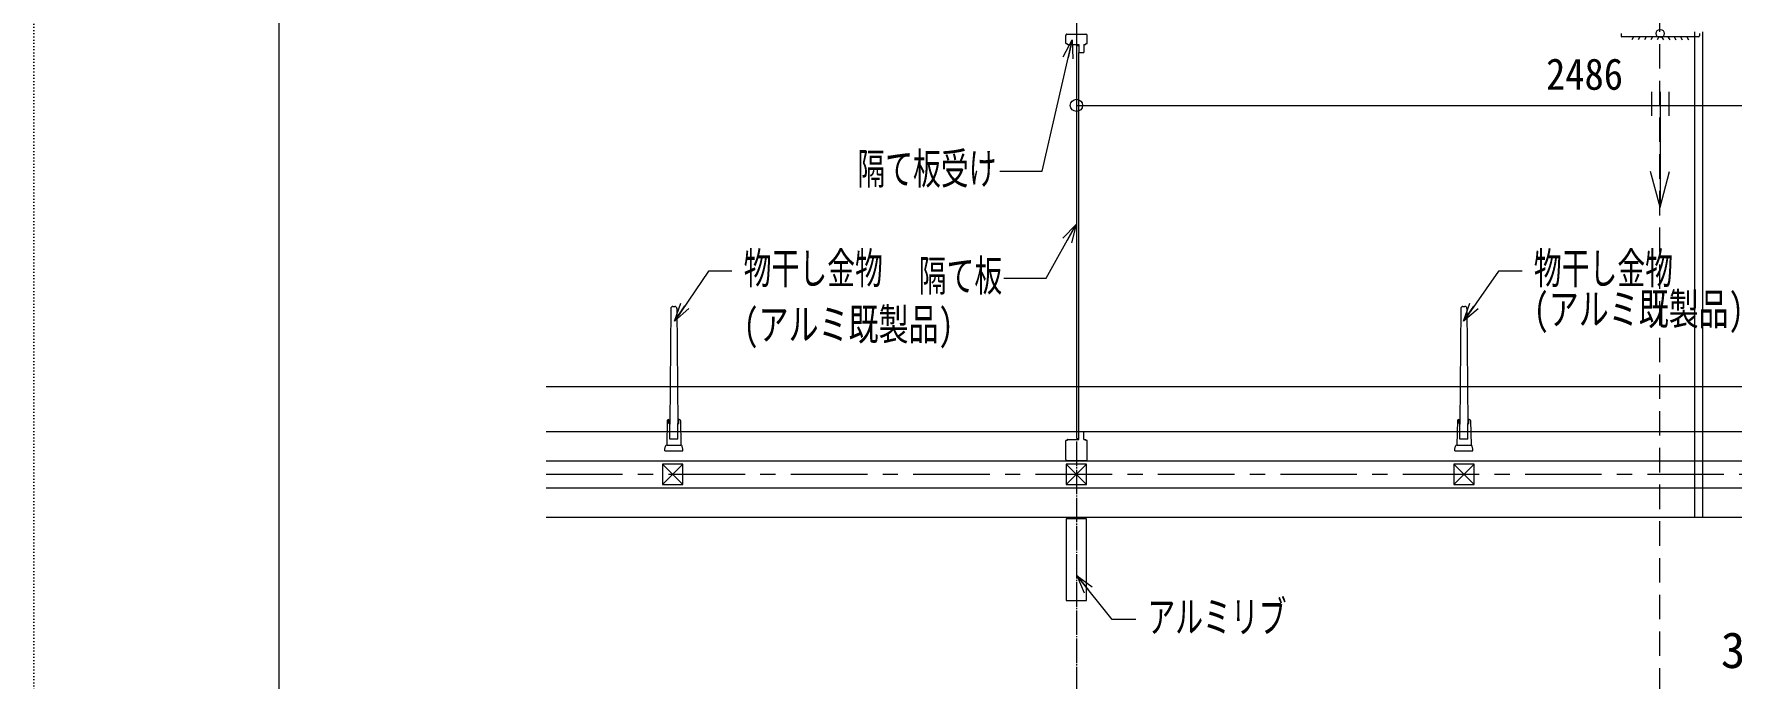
# Model space of a CAD drawing. Units: millimetres at full size, sheet at 1:30. Extents: x -17796 to 21385, y -23279 to 7734.
# Drawn here: x -17796 to -13635, y -6717 to -5138 of the extents above; entities that cross this region are included whole.
import ezdxf
from ezdxf.enums import TextEntityAlignment as Align

# ---------------------------------------------------------------- set-up
doc = ezdxf.new("R2010")
doc.units = ezdxf.units.MM
doc.header["$LTSCALE"] = 30
for name, pattern in [('DASHED2', [3, 2, -1]), ('USER1', [0.26, 0.01, -0.25]), ('USER13', [10, 6.25, -1.25, 1.25, -1.25]), ('USER9', [2.3, 2, -0.1, 0.1, -0.1])]:
    doc.linetypes.add(name, pattern=pattern)
for name, color, linetype, lineweight in [('0-0_(S)電灯', 7, 'Continuous', 18), ('0-1_(W)電灯', 253, 'Continuous', 18), ('0-F_ｶｰﾃﾝﾚｰﾙ', 94, 'Continuous', 18), ('1-F_衛生陶器・住設', 2, 'USER9', 18), ('2-D_', 5, 'Continuous', 18), ('3-2_寸法', 142, 'Continuous', 18), ('3-5_断熱・鉄骨', 30, 'Continuous', 18), ('4-3_', 253, 'Continuous', 18), ('6-A_寸法', 5, 'Continuous', 18), ('6-C_---', 6, 'Continuous', 18), ('7-1_寸法', 83, 'Continuous', 18), ('E-0_通り芯', 134, 'Continuous', 9), ('E-A_---', 4, 'DASHED2', 9), ('F-1_補助芯', 1, 'Continuous', 9)]:
    doc.layers.add(name, color=color, linetype=linetype, lineweight=lineweight)
doc.styles.add('ＭＳ ゴシック', font='')
doc.styles.get('ＭＳ ゴシック').set_extended_font_data('MS Gothic')

msp = doc.modelspace()

# ---------------------------------------------------------------- linework, layer by layer
at = {"layer": '0-0_(S)電灯', "color": 4, "linetype": 'USER1'}
msp.add_lwpolyline([(-17795.56, 7734.32), (6866.76, 7734.32), (6866.76, -9684.73), (-17795.56, -9684.73)], close=True, dxfattribs=at)
at = {"layer": '0-0_(S)電灯', "lineweight": 9}
msp.add_lwpolyline([(-17194.4, 7382.42), (6265.6, 7382.42), (6265.6, -9332.83), (-17194.4, -9332.83)], close=True, dxfattribs=at)
at = {"layer": '0-1_(W)電灯', "color": 6}
for p, q in [((-15239.72, -5152.58), (-15239.72, -5330.62)), ((-15209.72, -5313.12), (-12783.72, -5313.12))]:
    msp.add_line(p, q, dxfattribs=at)
at = {"layer": '0-1_(W)電灯', "color": 7}
msp.add_line((-15239.72, -5313.12), (-15209.72, -5313.12), dxfattribs=at)
msp.add_circle((-15239.72, -5313.12), 15, dxfattribs=at)
at = {"layer": '0-F_ｶｰﾃﾝﾚｰﾙ', "color": 7}
for p, q in [((-15250.31, -5152.92), (-15260.26, -5196.8)), ((-15240.72, -5605.09), (-15262.5, -5644.47)), ((-16225.04, -5841.89), (-16199.82, -5804.62)), ((-14290.8, -5841.89), (-14264.97, -5805.05)), ((-15238.27, -6466.17), (-15210.17, -6501.32))]:
    msp.add_line(p, q, dxfattribs=at)
at = {"layer": '0-F_ｶｰﾃﾝﾚｰﾙ'}
for points in [[(-15427.07, -5474.87), (-15323.34, -5474.87), (-15250.51, -5153.79)], [(-15417.48, -5737.14), (-15313.76, -5737.14), (-15241.16, -5605.88)], [(-16084.13, -5719.3), (-16142.09, -5719.3), (-16224.54, -5841.15)], [(-14146.89, -5719.3), (-14204.85, -5719.3), (-14290.28, -5841.16)], [(-15094.36, -6573.72), (-15152.32, -6573.72), (-15237.7, -6466.87)]]:
    msp.add_lwpolyline(points, dxfattribs=at)
at = {"layer": '0-F_ｶｰﾃﾝﾚｰﾙ', "color": 7}
for points in [[(-15272.02, -5194.13), (-15250.31, -5152.92), (-15248.5, -5199.47)], [(-15273.06, -5638.63), (-15240.72, -5605.09), (-15251.95, -5650.3)], [(-16189.84, -5811.38), (-16225.04, -5841.89), (-16209.81, -5797.87)], [(-14255.09, -5811.97), (-14290.8, -5841.89), (-14274.84, -5798.12)], [(-15219.59, -6508.85), (-15238.27, -6466.17), (-15200.75, -6493.8)]]:
    msp.add_lwpolyline(points, dxfattribs=at)
at = {"layer": '1-F_衛生陶器・住設'}
msp.add_line((-15239.72, 7041.73), (-15239.72, -7887.16), dxfattribs=at)
at = {"layer": '2-D_', "color": 2}
msp.add_lwpolyline([(-15264.72, -6526.99), (-15214.72, -6526.99), (-15214.72, -6326.99), (-15264.72, -6326.99)], close=True, dxfattribs=at)
at = {"layer": '3-2_寸法'}
for p, q in [((-16539.72, -6002.58), (-11974.72, -6002.58)), ((-16539.72, -6112.58), (-12084.72, -6112.58)), ((-16539.72, -6322.58), (-12294.72, -6322.58))]:
    msp.add_line(p, q, dxfattribs=at)
at = {"layer": '3-5_断熱・鉄骨'}
for p, q in [((-13724.72, -5132.58), (-13724.72, -6322.58)), ((-13704.72, -5132.58), (-13704.72, -6322.58))]:
    msp.add_line(p, q, dxfattribs=at)
at = {"layer": '4-3_'}
for p, q in [((-16234.22, -5810.52), (-16236.73, -6095.08)), ((-16229.26, -5806.08), (-16224.19, -5806.08)), ((-16219.22, -5810.52), (-16216.72, -6095.08)), ((-14297.22, -5810.52), (-14299.73, -6095.08)), ((-14292.26, -5806.08), (-14287.19, -5806.08)), ((-14282.22, -5810.52), (-14279.72, -6095.08)), ((-16242.72, -6086.08), (-16244.26, -6146.08)), ((-16239.72, -6083.08), (-16238.72, -6083.08)), ((-16216.72, -6093.08), (-16214.72, -6093.08)), ((-16216.72, -6094.08), (-16216.72, -6093.08)), ((-16216.72, -6131.08), (-16216.72, -6095.08)), ((-16214.72, -6093.08), (-16214.72, -6083.08)), ((-16213.72, -6083.08), (-16214.72, -6083.08)), ((-16210.72, -6086.08), (-16209.18, -6146.08)), ((-14305.72, -6086.08), (-14307.26, -6146.08)), ((-14302.72, -6083.08), (-14301.72, -6083.08)), ((-14279.72, -6093.08), (-14277.72, -6093.08)), ((-14279.72, -6094.08), (-14279.72, -6093.08)), ((-14279.72, -6131.08), (-14279.72, -6095.08)), ((-14277.72, -6093.08), (-14277.72, -6083.08)), ((-14276.72, -6083.08), (-14277.72, -6083.08)), ((-14273.72, -6086.08), (-14272.18, -6146.08)), ((-16248.72, -6156.08), (-16247.21, -6148.49)), ((-16248.72, -6160.08), (-16248.72, -6156.08)), ((-16244.26, -6146.08), (-16209.18, -6146.08)), ((-16204.72, -6156.08), (-16206.24, -6148.49)), ((-16204.72, -6160.08), (-16204.72, -6156.08)), ((-14311.72, -6156.08), (-14310.21, -6148.49)), ((-14311.72, -6160.08), (-14311.72, -6156.08)), ((-14307.26, -6146.08), (-14272.18, -6146.08)), ((-14267.72, -6156.08), (-14269.24, -6148.49)), ((-14267.72, -6160.08), (-14267.72, -6156.08)), ((-16248.72, -6160.08), (-16204.72, -6160.08)), ((-14311.72, -6160.08), (-14267.72, -6160.08))]:
    msp.add_line(p, q, dxfattribs=at)
for points in [[(-16236.72, -6094.08), (-16236.72, -6093.08), (-16238.72, -6093.08), (-16238.72, -6083.08)], [(-16216.72, -6131.08), (-16236.72, -6131.08), (-16236.72, -6095.08)], [(-14299.72, -6094.08), (-14299.72, -6093.08), (-14301.72, -6093.08), (-14301.72, -6083.08)], [(-14279.72, -6131.08), (-14299.72, -6131.08), (-14299.72, -6095.08)]]:
    msp.add_lwpolyline(points, dxfattribs=at)
for centre, radius, start, end in [((-16229.26, -5811.08), 5, 90, 179.62892), ((-16224.19, -5811.08), 5, 0.37108, 90), ((-14292.26, -5811.08), 5, 90, 179.62892), ((-14287.19, -5811.08), 5, 0.37108, 90), ((-16239.72, -6086.08), 3, 90, 180), ((-16213.72, -6086.08), 3, 0, 90), ((-14302.72, -6086.08), 3, 90, 180), ((-14276.72, -6086.08), 3, 0, 90), ((-16244.26, -6149.08), 3, 90, 168.69007), ((-16209.18, -6149.08), 3, 11.30993, 90), ((-14307.26, -6149.08), 3, 90, 168.69007), ((-14272.18, -6149.08), 3, 11.30993, 90)]:
    msp.add_arc(centre, radius, start, end, dxfattribs=at)
at = {"layer": '6-A_寸法', "color": 211, "linetype": 'USER13'}
msp.add_line((-16539.72, -6217.58), (-12189.72, -6217.58), dxfattribs=at)
at = {"layer": '6-A_寸法'}
msp.add_line((-16539.72, -6250.58), (-12222.72, -6250.58), dxfattribs=at)
msp.add_lwpolyline([(-16539.72, -6184.58), (-12156.72, -6184.58), (-12156.72, -6484.58)], dxfattribs=at)
at = {"layer": '6-C_---'}
for p, q in [((-16254.72, -6242.58), (-16204.72, -6192.58)), ((-15264.72, -6242.58), (-15214.72, -6192.58)), ((-14314.72, -6242.58), (-14264.72, -6192.58))]:
    msp.add_line(p, q, dxfattribs=at)
for points in [[(-16254.72, -6192.58), (-16204.72, -6242.58), (-16204.72, -6192.58)], [(-15264.72, -6192.58), (-15214.72, -6242.58), (-15214.72, -6192.58)], [(-14314.72, -6192.58), (-14264.72, -6242.58), (-14264.72, -6192.58)]]:
    msp.add_lwpolyline(points, close=True, dxfattribs=at)
for points in [[(-16254.72, -6192.58), (-16254.72, -6242.58), (-16204.72, -6242.58)], [(-15264.72, -6192.58), (-15264.72, -6242.58), (-15214.72, -6242.58)], [(-14314.72, -6192.58), (-14314.72, -6242.58), (-14264.72, -6242.58)]]:
    msp.add_lwpolyline(points, dxfattribs=at)
at = {"layer": '7-1_寸法'}
for p, q in [((-15265.92, -5161.58), (-15265.92, -5141.58)), ((-15262.92, -5138.58), (-15216.52, -5138.58)), ((-15213.52, -5161.58), (-15213.52, -5141.58)), ((-15265.92, -5161.58), (-15262.72, -5161.58)), ((-15262.72, -5162.58), (-15262.72, -5161.58)), ((-15261.72, -5163.58), (-15233.72, -5163.58)), ((-15238.72, -6130.08), (-15238.72, -5166.08)), ((-15238.72, -5166.08), (-15233.72, -5166.08)), ((-15233.72, -5163.58), (-15233.72, -5183.58)), ((-15233.72, -6130.08), (-15233.72, -5183.58)), ((-15233.72, -5183.58), (-15221.72, -5183.58)), ((-15221.72, -5163.58), (-15221.72, -5183.58)), ((-15221.72, -5163.58), (-15217.72, -5163.58)), ((-15216.72, -5161.58), (-15213.52, -5161.58)), ((-15216.72, -5161.58), (-15216.72, -5162.58)), ((-15233.72, -6112.58), (-15221.72, -6112.58)), ((-15233.72, -6132.58), (-15233.72, -6112.58)), ((-15221.72, -6132.58), (-15221.72, -6112.58)), ((-15265.92, -6181.58), (-15265.92, -6134.58)), ((-15262.72, -6134.58), (-15265.92, -6134.58)), ((-15262.72, -6133.58), (-15262.72, -6134.58)), ((-15261.72, -6132.58), (-15233.72, -6132.58)), ((-15238.72, -6130.08), (-15233.72, -6130.08)), ((-15238.72, -6130.08), (-15233.72, -6130.08)), ((-15221.72, -6132.58), (-15217.72, -6132.58)), ((-15216.72, -6134.58), (-15216.72, -6133.58)), ((-15213.52, -6134.58), (-15216.72, -6134.58)), ((-15213.52, -6181.58), (-15213.52, -6134.58)), ((-15216.52, -6184.58), (-15262.92, -6184.58))]:
    msp.add_line(p, q, dxfattribs=at)
for centre, radius, start, end in [((-15262.92, -5141.58), 3, 89.99999, 180), ((-15216.52, -5141.58), 3, 0, 89.99999), ((-15261.72, -5162.58), 1, 180, 270.00001), ((-15217.72, -5162.58), 1, 270.00001, 0), ((-15261.72, -6133.58), 1, 89.99999, 180), ((-15217.72, -6133.58), 1, 360, 89.99999), ((-15262.92, -6181.58), 3, 180.00001, 270), ((-15216.52, -6181.58), 3, 269.99999, 359.99999)]:
    msp.add_arc(centre, radius, start, end, dxfattribs=at)
at = {"layer": 'E-0_通り芯'}
for p, q in [((-13904.47, -5136.94), (-13904.47, -5142.94)), ((-13714.47, -5144.94), (-13902.47, -5144.94)), ((-13873.63, -5144.94), (-13878.22, -5152.9)), ((-13858.13, -5144.94), (-13862.72, -5152.9)), ((-13842.63, -5144.94), (-13847.22, -5152.9)), ((-13827.13, -5144.94), (-13831.72, -5152.9)), ((-13811.63, -5144.94), (-13816.22, -5152.9)), ((-13805.32, -5144.94), (-13800.72, -5152.9)), ((-13789.82, -5144.94), (-13785.22, -5152.9)), ((-13774.32, -5144.94), (-13769.72, -5152.9)), ((-13758.82, -5144.94), (-13754.22, -5152.9)), ((-13743.32, -5144.94), (-13738.72, -5152.9)), ((-13712.47, -5136.94), (-13712.47, -5142.94)), ((-13829.66, -5279.97), (-13829.66, -5338.5)), ((-13787.11, -5279.97), (-13787.11, -5338.5)), ((-13808.53, -5562.48), (-13785.24, -5475.55))]:
    msp.add_line(p, q, dxfattribs=at)
msp.add_lwpolyline([(-13808.53, -5279.97), (-13808.53, -5562.48), (-13831.82, -5475.55)], dxfattribs=at)
msp.add_circle((-13808.47, -5136.94), 10, dxfattribs=at)
for centre, start, end in [((-13902.47, -5142.94), 180, 270), ((-13714.47, -5142.94), 270, 0)]:
    msp.add_arc(centre, 2, start, end, dxfattribs=at)
at = {"layer": 'F-1_補助芯', "linetype": 'DASHED2'}
msp.add_line((-13809.73, -8012.88), (-13809.73, -4117.58), dxfattribs=at)

# ---------------------------------------------------------------- texts
at = {"layer": '0-1_(W)電灯', "color": 9, "style": 'ＭＳ ゴシック', "width": 0.9}
msp.add_text('2486', height=76.97, dxfattribs=at).set_placement((-14088.15, -5297.92), align=Align.BOTTOM_LEFT)
at = {"layer": '0-F_ｶｰﾃﾝﾚｰﾙ', "style": 'ＭＳ ゴシック'}
for s, height, width, p in [('隔て板受け', 76.98, 0.65, (-15776.79, -5529.68)), ('物干し金物', 76.98, 0.65, (-16055.47, -5774.1)), ('隔て板', 76.98, 0.65, (-15626.35, -5791.94)), ('物干し金物', 76.98, 0.65, (-14118.23, -5774.1)), ('(アルミ既製品)', 76.97, 0.7, (-14118.23, -5874.1)), ('(アルミ既製品)', 76.97, 0.7, (-16055.47, -5911.64)), ('アルミリブ', 76.98, 0.65, (-15065.7, -6628.53))]:
    msp.add_text(s, height=height, dxfattribs=dict(at, width=width)).set_placement(p, align=Align.BOTTOM_LEFT)
at = {"layer": 'E-A_---', "color": 5, "style": 'ＭＳ ゴシック'}
msp.add_text('3,460', height=87.98, dxfattribs=at).set_placement((-13659.72, -6718.93), align=Align.BOTTOM_LEFT)

doc.saveas('drawing.dxf')
